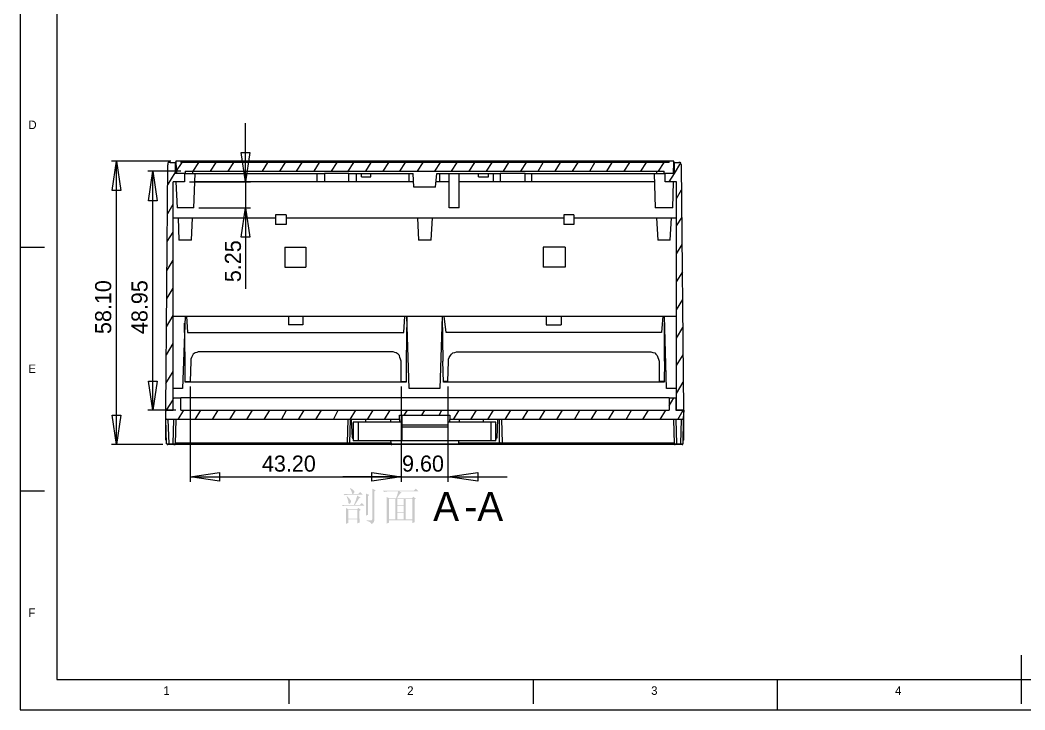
# Model space of a CAD drawing. Header units: millimetres. Extents: x 0 to 273, y 0 to 191.
# Drawn here: x 0.4 to 137, y 0 to 93.8 of the extents above; entities that cross this region are included whole.
import ezdxf

# ---------------------------------------------------------------- set-up
doc = ezdxf.new("R2010")
doc.units = ezdxf.units.MM

msp = doc.modelspace()

# ---------------------------------------------------------------- hatches: boundary and pattern name
h = msp.add_hatch(color=0)
h.paths.add_polyline_path([(45.264917, 30.100764), (45.374643, 29.923944), (45.456464, 29.765212), (45.511413, 29.624049), (45.540524, 29.499939), (45.563434, 29.405802), (45.59978, 29.354556), (45.650595, 29.345685), (45.716913, 29.378672), (45.782025, 29.43431), (45.828534, 29.501317), (45.85644, 29.57866), (45.865741, 29.665304), (45.831721, 29.763489), (45.730005, 29.876144), (45.561109, 30.003268), (45.32555, 30.144861)])
h.paths.add_polyline_path([(44.37746, 29.340087), (44.542825, 29.174722), (44.737128, 29.219508), (44.956236, 29.235356), (47.045342, 29.235356), (46.670516, 29.626719), (46.40042, 29.340087)])
h.paths.add_polyline_path([(44.81292, 28.987309), (44.912053, 28.766995), (44.985864, 28.568385), (45.033837, 28.390446), (45.055455, 28.232144), (45.071991, 28.107087), (45.105064, 28.029572), (45.154674, 27.9996), (45.220819, 28.01717), (45.288085, 28.065832), (45.341398, 28.12948), (45.381275, 28.208631), (45.408233, 28.303802), (45.408997, 28.360377), (45.390577, 28.426706), (45.352907, 28.502724), (45.295923, 28.588367), (45.21956, 28.68357), (45.123754, 28.788269), (45.00844, 28.902398), (44.873554, 29.025894)])
h.paths.add_polyline_path([(46.257104, 29.130625), (46.074514, 28.505685), (45.821644, 27.868342), (44.167998, 27.868342), (44.333363, 27.702977), (44.527666, 27.752587), (44.746774, 27.769123), (47.227243, 27.769123), (46.879977, 28.138437), (46.609882, 27.868342), (45.948424, 27.868342), (46.217141, 28.294156), (46.5272, 28.777847), (46.714613, 28.843993)])
h.paths.add_polyline_path([(44.730238, 25.283142), (45.038918, 25.409922), (45.038918, 25.883967), (46.279153, 25.883967), (46.279153, 25.349288), (46.587833, 25.470556), (46.570608, 25.775102), (46.565785, 26.07138), (46.565785, 27.063568), (46.731149, 27.190347), (46.40042, 27.476979), (46.257104, 27.27303), (45.038918, 27.27303), (44.730238, 27.454931), (44.737473, 27.261747), (44.74264, 27.029806), (44.745741, 26.759624), (44.746774, 26.451719), (44.74264, 25.834358)])
h.paths.add_polyline_path([(45.038918, 27.168299), (46.279153, 27.168299), (46.279153, 25.988698), (45.038918, 25.988698)])
h.paths.add_polyline_path([(47.436705, 29.422769), (47.440817, 29.313473), (47.444801, 29.184024), (47.448526, 29.034421), (47.451863, 28.864664), (47.454684, 28.674753), (47.456859, 28.464688), (47.458258, 28.23447), (47.458753, 27.984097), (47.456859, 27.494291), (47.451863, 27.067013), (47.444801, 26.70278), (47.436705, 26.402109), (47.745385, 26.528889), (47.734964, 26.692273), (47.72816, 26.835502), (47.724456, 26.959095), (47.723337, 27.063568), (47.723337, 29.069991), (47.888701, 29.213307)])
h.paths.add_polyline_path([(48.324161, 29.213307), (48.324161, 26.032795), (48.30151, 25.913681), (48.258705, 25.828156), (48.196262, 25.774671), (48.1147, 25.751675), (48.010399, 25.750556), (47.879744, 25.75512), (47.723251, 25.764853), (47.541436, 25.779236), (47.541436, 25.696554), (47.804124, 25.616972), (47.997566, 25.518787), (48.122796, 25.401998), (48.180845, 25.266606), (48.367914, 25.363758), (48.499172, 25.506385), (48.57462, 25.694487), (48.594257, 25.928064), (48.594257, 29.709401), (48.78167, 29.852717), (48.302113, 30.062179), (48.317271, 29.672883)])
h = msp.add_hatch(color=0)
h.paths.add_polyline_path([(51.723837, 26.815521), (52.589245, 26.815521), (52.589245, 25.883967), (51.723837, 25.883967)])
h.paths.add_polyline_path([(51.536424, 28.777847), (50.566285, 28.777847), (50.252092, 28.943212), (50.260188, 28.590779), (50.26725, 28.178401), (50.272246, 27.706078), (50.274141, 27.173811), (50.272246, 26.635342), (50.26725, 26.144416), (50.260188, 25.701032), (50.252092, 25.305191), (50.566285, 25.448507), (50.566285, 25.779236), (53.768845, 25.779236), (53.768845, 25.387873), (54.077526, 25.514653), (54.071831, 25.828598), (54.067105, 26.162761), (54.063283, 26.517208), (54.060301, 26.892002), (54.058094, 27.287208), (54.056597, 27.702891), (54.055747, 28.139116), (54.055477, 28.595946), (54.220842, 28.717214), (53.890113, 28.987309), (53.724748, 28.777847), (51.67974, 28.777847), (51.870598, 29.087906), (52.1152, 29.439306), (52.302613, 29.505451), (52.010469, 29.687352), (54.595668, 29.687352), (54.220842, 30.062179), (53.93421, 29.792083), (49.755998, 29.792083), (49.921363, 29.626719), (50.115666, 29.671505), (50.334774, 29.687352), (51.823056, 29.687352), (51.708678, 29.2326)])
h.paths.add_polyline_path([(50.566285, 28.678628), (51.453741, 28.678628), (51.453741, 25.883967), (50.566285, 25.883967)])
h.paths.add_polyline_path([(52.85934, 28.678628), (53.768845, 28.678628), (53.768845, 25.883967), (52.85934, 25.883967)])
h.paths.add_polyline_path([(51.723837, 28.678628), (52.589245, 28.678628), (52.589245, 27.868342), (51.723837, 27.868342)])
h.paths.add_polyline_path([(51.723837, 27.769123), (52.589245, 27.769123), (52.589245, 26.920252), (51.723837, 26.920252)])

# ---------------------------------------------------------------- linework, layer by layer
at = {"color": 0, "lineweight": 0}
for points in [[(0.423333, 190.669333), (0.423333, 0)], [(5.418667, 188.129333), (5.418667, 4.148667)], [(31.072667, 71.797333), (31.072667, 79.756)], [(31.072667, 71.797333), (30.48, 75.776667)], [(30.48, 75.776667), (31.665333, 75.776667)], [(31.665333, 75.776667), (31.072667, 71.797333)], [(20.912667, 74.591333), (12.869333, 74.591333)], [(12.954, 70.612), (13.546667, 74.591333)], [(13.546667, 74.591333), (14.139333, 70.612)], [(13.546667, 36.068), (13.546667, 74.591333)], [(20.235333, 40.724667), (20.489333, 74.083333)], [(20.828, 74.422), (20.574, 74.422), (20.574, 74.337333), (20.489333, 74.337333), (20.489333, 74.252667), (20.489333, 74.083333)], [(20.828, 74.422), (21.505333, 74.422)], [(21.505333, 74.422), (21.505333, 72.898)], [(21.59, 74.422), (21.505333, 74.422)], [(21.59, 74.591333), (21.59, 74.422)], [(22.267333, 74.591333), (21.59, 74.591333)], [(21.59, 73.152), (22.436667, 74.422)], [(21.59, 74.422), (21.674667, 72.898)], [(22.267333, 74.591333), (22.267333, 74.422)], [(88.646, 74.591333), (22.267333, 74.591333)], [(88.646, 74.422), (22.267333, 74.422)], [(23.960667, 73.236667), (24.722667, 74.422)], [(26.331333, 73.236667), (27.093333, 74.422)], [(28.702, 73.236667), (29.464, 74.422)], [(33.358667, 73.236667), (34.120667, 74.422)], [(35.729333, 73.236667), (36.491333, 74.422)], [(38.015333, 73.236667), (38.777333, 74.422)], [(40.386, 73.236667), (41.148, 74.422)], [(42.756667, 73.236667), (43.518667, 74.422)], [(45.042667, 73.236667), (45.804667, 74.422)], [(47.413333, 73.236667), (48.175333, 74.422)], [(49.784, 73.236667), (50.546, 74.422)], [(52.07, 73.236667), (52.832, 74.422)], [(54.440667, 73.236667), (55.202667, 74.422)], [(56.811333, 73.236667), (57.573333, 74.422)], [(59.097333, 73.236667), (59.859333, 74.422)], [(61.468, 73.236667), (62.23, 74.422)], [(63.838667, 73.236667), (64.600667, 74.422)], [(66.124667, 73.236667), (66.886667, 74.422)], [(68.495333, 73.236667), (69.257333, 74.422)], [(70.866, 73.236667), (71.543333, 74.422)], [(73.152, 73.236667), (73.914, 74.422)], [(75.522667, 73.236667), (76.284667, 74.422)], [(77.893333, 73.236667), (78.570667, 74.422)], [(80.179333, 73.236667), (80.941333, 74.422)], [(82.55, 73.236667), (83.312, 74.422)], [(84.836, 73.236667), (85.598, 74.422)], [(87.206667, 73.236667), (87.968667, 74.422)], [(88.646, 74.422), (88.646, 74.591333)], [(89.323333, 74.591333), (88.646, 74.591333)], [(89.238667, 72.898), (89.323333, 74.422)], [(89.323333, 74.422), (89.323333, 74.591333)], [(89.408, 74.422), (89.323333, 74.422)], [(89.408, 72.898), (89.408, 74.422)], [(89.408, 74.422), (90.000667, 74.422)], [(89.408, 72.898), (90.254667, 74.337333)], [(90.339333, 74.083333), (90.254667, 74.168), (90.254667, 74.337333), (90.17, 74.337333), (90.17, 74.422), (90.085333, 74.422), (90.000667, 74.422)], [(90.678, 40.724667), (90.339333, 74.083333)], [(22.267333, 73.236667), (17.78, 73.236667)], [(17.864667, 69.172667), (18.457333, 73.236667)], [(18.457333, 73.236667), (19.05, 69.172667)], [(18.457333, 40.724667), (18.457333, 73.236667)], [(20.489333, 71.374), (21.505333, 72.982667)], [(22.775333, 72.898), (21.505333, 72.898)], [(22.86, 72.898), (21.674667, 72.898)], [(22.775333, 72.898), (22.775333, 71.797333)], [(22.86, 73.236667), (87.968667, 73.236667)], [(22.86, 73.236667), (22.86, 72.898)], [(22.86, 72.898), (24.214667, 72.898)], [(23.876, 73.236667), (23.876, 72.898)], [(24.045333, 68.241333), (24.214667, 72.898)], [(24.214667, 72.898), (40.894, 72.898)], [(40.809333, 71.797333), (40.809333, 72.898)], [(40.894, 72.898), (41.825333, 72.898)], [(41.825333, 72.898), (41.825333, 71.797333)], [(45.127333, 72.898), (41.825333, 72.898)], [(45.127333, 71.797333), (45.127333, 72.898)], [(45.127333, 72.898), (46.058667, 72.898)], [(46.058667, 72.898), (46.820667, 72.898)], [(46.143333, 71.797333), (46.143333, 72.898)], [(46.820667, 72.474667), (46.820667, 72.898)], [(46.820667, 72.898), (48.090667, 72.898)], [(46.820667, 72.474667), (48.090667, 72.474667)], [(48.090667, 72.898), (53.848, 72.898)], [(48.090667, 72.474667), (48.090667, 72.898)], [(53.34, 71.797333), (53.34, 72.898)], [(53.932667, 71.035333), (53.848, 72.898)], [(56.896, 71.035333), (57.065333, 72.898)], [(57.065333, 72.898), (58.758667, 72.898)], [(57.488667, 71.797333), (57.488667, 72.898)], [(58.758667, 68.241333), (58.758667, 72.898)], [(58.758667, 72.898), (60.113333, 72.898)], [(60.113333, 72.898), (62.738, 72.898)], [(60.113333, 68.241333), (60.113333, 72.898)], [(62.738, 72.474667), (62.738, 72.898)], [(62.738, 72.898), (64.092667, 72.898)], [(62.738, 72.474667), (64.092667, 72.474667)], [(64.092667, 72.898), (64.77, 72.898)], [(64.092667, 72.474667), (64.092667, 72.898)], [(64.77, 71.797333), (64.77, 72.898)], [(64.77, 72.898), (65.701333, 72.898)], [(65.701333, 72.898), (65.701333, 71.797333)], [(69.088, 72.898), (65.701333, 72.898)], [(69.088, 71.797333), (69.088, 72.898)], [(69.088, 72.898), (70.019333, 72.898)], [(70.019333, 72.898), (86.614, 72.898)], [(70.019333, 71.797333), (70.019333, 72.898)], [(86.614, 72.898), (86.783333, 68.241333)], [(86.614, 72.898), (87.968667, 72.898)], [(86.952667, 73.236667), (86.952667, 72.898)], [(87.968667, 72.898), (87.968667, 73.236667)], [(89.238667, 72.898), (87.968667, 72.898)], [(88.138, 71.797333), (88.138, 72.898)], [(89.408, 72.898), (88.138, 72.898)], [(88.646, 71.797333), (89.408, 72.898)], [(22.775333, 71.797333), (21.251333, 71.797333)], [(21.251333, 40.724667), (21.251333, 71.797333)], [(21.59, 71.797333), (21.759333, 68.241333)], [(23.452667, 71.797333), (31.75, 71.797333)], [(40.809333, 71.797333), (24.214667, 71.797333)], [(31.072667, 71.797333), (31.072667, 68.241333)], [(41.825333, 71.797333), (40.809333, 71.797333)], [(45.127333, 71.797333), (41.825333, 71.797333)], [(46.143333, 71.797333), (45.127333, 71.797333)], [(53.34, 71.797333), (46.143333, 71.797333)], [(53.932667, 71.797333), (53.34, 71.797333)], [(57.488667, 71.797333), (56.980667, 71.797333)], [(58.758667, 71.797333), (57.488667, 71.797333)], [(64.77, 71.797333), (60.113333, 71.797333)], [(65.701333, 71.797333), (64.77, 71.797333)], [(69.088, 71.797333), (65.701333, 71.797333)], [(70.019333, 71.797333), (69.088, 71.797333)], [(86.698667, 71.797333), (70.019333, 71.797333)], [(89.662, 71.797333), (88.138, 71.797333)], [(89.154, 68.241333), (89.238667, 71.797333)], [(89.662, 40.724667), (89.662, 71.797333)], [(14.139333, 70.612), (12.954, 70.612)], [(56.896, 71.035333), (53.932667, 71.035333)], [(89.662, 69.511333), (90.339333, 70.696667)], [(19.05, 69.172667), (17.864667, 69.172667)], [(20.489333, 67.479333), (21.251333, 68.749333)], [(22.86, 68.241333), (21.759333, 68.241333)], [(24.045333, 68.241333), (22.86, 68.241333)], [(24.722667, 68.241333), (31.75, 68.241333)], [(30.48, 64.262), (31.072667, 68.241333)], [(31.072667, 68.241333), (31.072667, 57.234667)], [(31.072667, 68.241333), (31.665333, 64.262)], [(36.576, 67.31), (35.136667, 67.31)], [(35.136667, 67.31), (35.136667, 65.955333)], [(36.576, 67.31), (36.576, 65.955333)], [(60.113333, 68.241333), (58.758667, 68.241333)], [(75.692, 67.31), (74.337333, 67.31)], [(74.337333, 67.31), (74.337333, 65.955333)], [(75.692, 67.31), (75.692, 65.955333)], [(87.968667, 68.241333), (86.783333, 68.241333)], [(89.154, 68.241333), (87.968667, 68.241333)], [(89.662, 65.786), (90.424, 66.971333)], [(21.251333, 66.886667), (35.136667, 66.886667)], [(21.928667, 66.886667), (22.013333, 63.838667)], [(23.706667, 63.838667), (23.876, 66.886667)], [(36.576, 65.955333), (35.136667, 65.955333)], [(36.576, 66.886667), (74.337333, 66.886667)], [(54.440667, 66.886667), (54.61, 63.838667)], [(56.303333, 63.838667), (56.472667, 66.886667)], [(75.692, 65.955333), (74.337333, 65.955333)], [(75.692, 66.886667), (89.662, 66.886667)], [(86.952667, 66.886667), (87.122, 63.838667)], [(88.815333, 63.838667), (88.984667, 66.886667)], [(20.404667, 63.669333), (21.251333, 64.939333)], [(31.665333, 64.262), (30.48, 64.262)], [(0.423333, 62.907333), (3.725333, 62.907333)], [(22.86, 63.838667), (22.013333, 63.838667)], [(23.706667, 63.838667), (22.86, 63.838667)], [(36.406667, 62.907333), (39.285333, 62.907333)], [(36.406667, 62.907333), (36.406667, 60.198)], [(39.285333, 62.907333), (39.285333, 60.198)], [(56.303333, 63.838667), (54.61, 63.838667)], [(74.506667, 62.907333), (71.543333, 62.907333)], [(71.543333, 62.907333), (71.543333, 60.198)], [(74.506667, 62.907333), (74.506667, 60.198)], [(88.815333, 63.838667), (87.122, 63.838667)], [(89.662, 61.976), (90.424, 63.246)], [(20.404667, 59.774667), (21.251333, 61.129333)], [(36.406667, 60.198), (39.285333, 60.198)], [(74.506667, 60.198), (71.543333, 60.198)], [(89.662, 58.166), (90.508667, 59.520667)], [(20.404667, 55.964667), (21.251333, 57.319333)], [(89.662, 54.356), (90.508667, 55.795333)], [(20.32, 52.07), (21.251333, 53.594)], [(21.251333, 53.509333), (22.86, 53.509333)], [(22.86, 53.509333), (22.521333, 43.688)], [(22.86, 53.509333), (53.001333, 53.509333)], [(23.029333, 53.509333), (23.198667, 51.308)], [(36.914667, 53.509333), (36.914667, 52.324)], [(38.862, 53.509333), (38.862, 52.324)], [(52.578, 51.308), (52.747333, 53.509333)], [(53.001333, 53.509333), (52.916667, 47.413333)], [(53.001333, 53.509333), (57.827333, 53.509333)], [(53.34, 43.688), (53.001333, 53.509333)], [(57.827333, 53.509333), (57.488667, 43.688)], [(57.827333, 53.509333), (88.053333, 53.509333)], [(57.827333, 53.509333), (57.912, 47.413333)], [(58.335333, 51.308), (58.081333, 53.509333)], [(71.966667, 53.509333), (71.966667, 52.324)], [(73.998667, 53.509333), (73.998667, 52.324)], [(87.799333, 53.509333), (87.63, 51.308)], [(88.053333, 53.509333), (89.662, 53.509333)], [(88.307333, 43.688), (88.053333, 53.509333)], [(22.86, 47.413333), (22.775333, 52.578)], [(38.862, 52.324), (36.914667, 52.324)], [(71.966667, 52.324), (73.998667, 52.324)], [(88.053333, 47.413333), (88.053333, 52.578)], [(89.662, 50.546), (90.508667, 51.985333)], [(23.198667, 51.308), (52.578, 51.308)], [(87.63, 51.308), (58.335333, 51.308)], [(20.32, 48.26), (21.251333, 49.784)], [(24.892, 48.683333), (24.638, 48.683333), (24.468667, 48.598667), (24.214667, 48.514), (23.960667, 48.344667), (23.876, 48.175333), (23.706667, 47.921333), (23.622, 47.667333), (23.622, 47.413333)], [(50.884667, 48.683333), (24.892, 48.683333)], [(52.239333, 47.413333), (52.154667, 47.667333), (52.07, 47.921333), (51.985333, 48.175333), (51.816, 48.344667), (51.562, 48.514), (51.392667, 48.598667), (51.138667, 48.683333), (50.884667, 48.683333)], [(58.674, 47.413333), (58.674, 47.667333), (58.758667, 47.921333), (58.928, 48.175333), (59.097333, 48.344667), (59.266667, 48.514), (59.520667, 48.598667), (59.774667, 48.683333), (60.028667, 48.683333)], [(60.028667, 48.683333), (85.936667, 48.683333)], [(85.936667, 48.683333), (86.190667, 48.683333), (86.444667, 48.598667), (86.698667, 48.514), (86.868, 48.344667), (87.037333, 48.175333), (87.122, 47.921333), (87.206667, 47.667333), (87.291333, 47.413333)], [(89.662, 46.820667), (90.593333, 48.26)], [(22.86, 44.534667), (22.86, 47.413333)], [(23.622, 47.413333), (23.537333, 44.619333)], [(52.239333, 44.619333), (52.239333, 47.413333)], [(52.916667, 47.413333), (52.916667, 44.534667)], [(57.996667, 44.534667), (57.912, 47.413333)], [(58.589333, 44.619333), (58.674, 47.413333)], [(87.291333, 47.413333), (87.291333, 44.619333)], [(88.053333, 47.413333), (87.968667, 44.534667)], [(20.235333, 44.365333), (21.251333, 45.974)], [(17.864667, 44.704), (19.05, 44.704)], [(18.457333, 40.724667), (17.864667, 44.704)], [(19.05, 44.704), (18.457333, 40.724667)], [(22.86, 44.619333), (23.537333, 44.619333)], [(52.916667, 44.534667), (22.86, 44.534667)], [(23.537333, 43.942), (23.537333, 30.988)], [(52.239333, 44.619333), (52.916667, 44.619333)], [(52.239333, 43.942), (52.239333, 30.988)], [(52.239333, 43.942), (52.239333, 30.988)], [(58.589333, 44.619333), (57.996667, 44.619333)], [(87.968667, 44.534667), (57.996667, 44.534667)], [(58.589333, 43.942), (58.589333, 30.988)], [(87.968667, 44.619333), (87.291333, 44.619333)], [(89.662, 43.010667), (90.593333, 44.534667)], [(22.521333, 43.688), (21.251333, 43.688)], [(21.251333, 42.248667), (21.336, 42.418)], [(21.251333, 40.724667), (21.251333, 42.418)], [(21.251333, 42.418), (22.267333, 42.418)], [(22.267333, 40.724667), (22.267333, 42.418)], [(88.646, 42.418), (22.267333, 42.418)], [(57.488667, 43.688), (53.34, 43.688)], [(54.61, 43.688), (54.017333, 43.688)], [(56.896, 43.688), (56.303333, 43.688)], [(89.662, 43.688), (88.307333, 43.688)], [(88.646, 41.317333), (89.323333, 42.418)], [(88.646, 42.418), (88.646, 40.724667)], [(88.646, 42.418), (89.577333, 42.418)], [(89.577333, 42.418), (89.577333, 40.724667)], [(20.32, 40.724667), (21.251333, 42.164)], [(12.954, 40.047333), (14.139333, 40.047333)], [(13.546667, 36.068), (12.954, 40.047333)], [(14.139333, 40.047333), (13.546667, 36.068)], [(21.59, 40.724667), (17.78, 40.724667)], [(20.235333, 40.555333), (20.32, 40.724667)], [(21.251333, 40.724667), (20.235333, 40.724667)], [(20.235333, 36.660667), (20.235333, 40.724667)], [(20.235333, 40.724667), (21.251333, 40.724667)], [(20.235333, 39.624), (20.235333, 40.724667)], [(20.235333, 39.624), (20.235333, 39.539333), (20.32, 39.539333), (20.404667, 39.454667)], [(20.32, 36.152667), (20.235333, 39.624)], [(21.928667, 39.454667), (22.690667, 40.724667)], [(22.267333, 40.724667), (88.646, 40.724667)], [(24.214667, 39.454667), (24.976667, 40.724667)], [(26.585333, 39.454667), (27.347333, 40.724667)], [(28.956, 39.454667), (29.718, 40.724667)], [(31.242, 39.454667), (32.004, 40.724667)], [(33.612667, 39.454667), (34.374667, 40.724667)], [(35.983333, 39.454667), (36.660667, 40.724667)], [(38.269333, 39.454667), (39.031333, 40.724667)], [(40.64, 39.454667), (41.402, 40.724667)], [(43.010667, 39.454667), (43.688, 40.724667)], [(45.296667, 39.454667), (46.058667, 40.724667)], [(47.667333, 39.454667), (48.429333, 40.724667)], [(49.953333, 39.454667), (50.715333, 40.724667)], [(51.985333, 40.047333), (58.843333, 40.047333)], [(51.985333, 39.454667), (51.985333, 40.047333)], [(52.324, 40.047333), (52.324, 38.692667)], [(52.662667, 40.047333), (53.086, 40.724667)], [(55.033333, 40.047333), (55.456667, 40.724667)], [(57.404, 40.047333), (57.742667, 40.724667)], [(58.589333, 40.047333), (58.589333, 38.692667)], [(58.843333, 40.047333), (58.843333, 39.454667)], [(59.351333, 39.454667), (60.113333, 40.724667)], [(61.722, 39.454667), (62.484, 40.724667)], [(64.008, 39.454667), (64.77, 40.724667)], [(66.378667, 39.454667), (67.140667, 40.724667)], [(68.749333, 39.454667), (69.511333, 40.724667)], [(71.035333, 39.454667), (71.797333, 40.724667)], [(73.406, 39.454667), (74.168, 40.724667)], [(75.776667, 39.454667), (76.538667, 40.724667)], [(78.062667, 39.454667), (78.824667, 40.724667)], [(80.433333, 39.454667), (81.195333, 40.724667)], [(82.804, 39.454667), (83.566, 40.724667)], [(85.09, 39.454667), (85.852, 40.724667)], [(87.460667, 39.454667), (88.222667, 40.724667)], [(89.577333, 40.724667), (90.678, 40.724667)], [(90.678, 40.724667), (89.662, 40.724667)], [(89.831333, 39.454667), (90.593333, 40.724667)], [(90.508667, 39.454667), (90.593333, 39.454667), (90.593333, 39.539333), (90.593333, 39.624)], [(90.593333, 39.624), (90.508667, 36.152667)], [(90.593333, 40.724667), (90.678, 40.809333)], [(90.678, 40.724667), (90.593333, 39.624)], [(90.678, 36.660667), (90.678, 40.724667)], [(51.985333, 39.454667), (20.404667, 39.454667)], [(20.489333, 39.454667), (20.658667, 36.152667)], [(21.251333, 36.152667), (21.336, 39.454667)], [(21.59, 39.454667), (21.505333, 36.152667)], [(44.958, 36.322), (45.042667, 39.454667)], [(45.296667, 39.454667), (45.212, 36.322)], [(45.635333, 36.999333), (45.466, 39.454667)], [(45.72, 39.116), (45.72, 36.576)], [(46.397333, 39.116), (45.72, 39.116)], [(46.397333, 39.116), (46.397333, 36.576)], [(52.324, 39.116), (46.397333, 39.116)], [(47.413333, 39.116), (47.413333, 39.454667)], [(50.8, 39.454667), (50.8, 39.116)], [(51.985333, 39.454667), (51.985333, 39.116)], [(58.589333, 38.692667), (52.324, 38.692667)], [(52.324, 38.692667), (52.324, 38.438667)], [(58.589333, 38.438667), (52.324, 38.438667)], [(52.324, 38.438667), (52.324, 36.576)], [(64.431333, 39.116), (58.589333, 39.116)], [(58.589333, 38.692667), (58.589333, 38.438667)], [(58.589333, 38.438667), (58.589333, 36.576)], [(90.508667, 39.454667), (58.843333, 39.454667)], [(58.843333, 39.116), (58.843333, 39.454667)], [(60.113333, 39.454667), (60.113333, 39.116)], [(63.415333, 39.116), (63.415333, 39.454667)], [(64.431333, 39.116), (64.431333, 36.576)], [(65.108667, 39.116), (64.431333, 39.116)], [(65.108667, 36.576), (65.108667, 39.116)], [(65.278, 36.999333), (65.362667, 39.454667)], [(65.616667, 36.322), (65.616667, 39.454667)], [(65.870667, 39.454667), (65.955333, 36.322)], [(89.408, 36.152667), (89.323333, 39.454667)], [(89.577333, 39.454667), (89.662, 36.152667)], [(90.254667, 36.152667), (90.339333, 39.454667)], [(45.635333, 36.999333), (45.72, 36.999333)], [(45.635333, 36.999333), (45.635333, 36.914667), (45.72, 36.83)], [(65.108667, 36.999333), (65.278, 36.999333)], [(65.108667, 36.83), (65.108667, 36.914667), (65.193333, 36.914667), (65.193333, 36.999333), (65.278, 36.999333)], [(19.812, 36.068), (12.869333, 36.068)], [(20.235333, 36.660667), (20.32, 36.660667)], [(20.32, 36.152667), (20.658667, 36.152667)], [(20.32, 36.152667), (20.404667, 36.152667), (20.404667, 36.068), (20.489333, 36.068)], [(20.658667, 36.068), (20.489333, 36.068)], [(20.658667, 36.152667), (21.251333, 36.152667)], [(20.658667, 36.152667), (20.658667, 36.068)], [(21.251333, 36.068), (20.658667, 36.068)], [(21.251333, 36.152667), (21.505333, 36.152667)], [(21.251333, 36.152667), (21.251333, 36.068)], [(21.336, 36.068), (21.251333, 36.068)], [(21.336, 36.068), (21.505333, 36.068), (21.505333, 36.152667)], [(50.969333, 36.068), (21.336, 36.068)], [(21.505333, 36.322), (44.958, 36.322)], [(44.958, 36.237333), (21.505333, 36.237333)], [(21.505333, 36.152667), (50.884667, 36.152667)], [(44.958, 36.322), (45.212, 36.322)], [(44.958, 36.237333), (44.958, 36.322)], [(45.042667, 36.237333), (44.958, 36.237333)], [(45.042667, 36.237333), (45.212, 36.237333), (45.212, 36.322)], [(50.884667, 36.237333), (45.042667, 36.237333)], [(45.212, 36.322), (50.884667, 36.322)], [(45.72, 36.83), (45.804667, 36.83)], [(46.397333, 36.576), (45.72, 36.576)], [(52.324, 36.576), (46.397333, 36.576)], [(50.8, 36.576), (50.884667, 36.152667)], [(50.884667, 36.152667), (60.028667, 36.152667)], [(50.884667, 36.152667), (50.884667, 36.068), (50.969333, 36.068)], [(59.859333, 36.068), (50.969333, 36.068)], [(58.589333, 36.576), (52.324, 36.576)], [(64.431333, 36.576), (58.589333, 36.576)], [(60.028667, 36.152667), (60.028667, 36.068), (59.944, 36.068), (59.859333, 36.068)], [(89.492667, 36.068), (59.859333, 36.068)], [(60.028667, 36.576), (60.028667, 36.152667)], [(60.028667, 36.322), (65.616667, 36.322)], [(65.786, 36.237333), (60.028667, 36.237333)], [(60.028667, 36.152667), (89.408, 36.152667)], [(65.108667, 36.576), (64.431333, 36.576)], [(65.108667, 36.83), (65.193333, 36.83)], [(65.616667, 36.322), (65.955333, 36.322)], [(65.786, 36.237333), (65.701333, 36.237333), (65.701333, 36.322), (65.616667, 36.322)], [(65.955333, 36.237333), (65.786, 36.237333)], [(65.955333, 36.322), (89.408, 36.322)], [(65.955333, 36.237333), (65.955333, 36.322)], [(89.408, 36.237333), (65.955333, 36.237333)], [(89.408, 36.152667), (89.662, 36.152667)], [(89.408, 36.152667), (89.408, 36.068), (89.492667, 36.068)], [(89.662, 36.068), (89.492667, 36.068)], [(89.662, 36.152667), (90.254667, 36.152667)], [(89.662, 36.152667), (89.662, 36.068)], [(90.254667, 36.068), (89.662, 36.068)], [(90.254667, 36.152667), (90.508667, 36.152667)], [(90.254667, 36.152667), (90.254667, 36.068)], [(90.424, 36.068), (90.254667, 36.068)], [(90.424, 36.068), (90.508667, 36.068), (90.508667, 36.152667)], [(90.678, 36.660667), (90.508667, 36.660667)], [(23.537333, 31.665333), (27.516667, 32.258)], [(27.516667, 31.072667), (23.537333, 31.665333)], [(23.537333, 31.665333), (52.239333, 31.665333)], [(27.516667, 32.258), (27.516667, 31.072667)], [(52.239333, 31.665333), (44.280667, 31.665333)], [(48.26, 31.072667), (48.26, 32.258)], [(48.26, 32.258), (52.239333, 31.665333)], [(48.26, 32.258), (52.239333, 31.665333)], [(48.26, 31.072667), (48.26, 32.258)], [(52.239333, 31.665333), (48.26, 31.072667)], [(52.239333, 31.665333), (48.26, 31.072667)], [(52.239333, 31.665333), (58.589333, 31.665333)], [(58.589333, 31.665333), (62.653333, 32.258)], [(58.589333, 31.665333), (66.632667, 31.665333)], [(62.653333, 31.072667), (58.589333, 31.665333)], [(62.653333, 32.258), (62.653333, 31.072667)], [(3.725333, 29.718), (0.423333, 29.718)], [(136.567333, 0.846667), (136.567333, 7.450667)], [(5.418667, 4.148667), (186.351333, 4.148667)], [(36.999333, 0.846667), (36.999333, 4.148667)], [(70.188667, 4.148667), (70.188667, 0.846667)], [(103.378, 0), (103.378, 4.148667)], [(0.423333, 0), (272.796, 0)]]:
    msp.add_lwpolyline(points, dxfattribs=at)

# ---------------------------------------------------------------- texts
at = {"color": 0, "attachment_point": 1}
for s, insert, char_height in [('{\\fCenturyGothic|b0|i0|c0;D}', (1.552222, 80.106689), 1.155023), ('{\\fCenturyGothic|b0|i0|c0;E}', (1.552222, 46.945578), 1.155023), ('{\\fCenturyGothic|b0|i0|c0;43.20}', (33.302222, 34.573464), 2.188464), ('{\\fCenturyGothic|b0|i0|c0;9.60}', (52.352222, 34.573464), 2.188464), ('{\\fCenturyGothic|b0|i0|c0; }', (55.174444, 29.633616), 3.951393), ('{\\fCenturyGothic|b0|i0|c0;A}', (56.585556, 29.633616), 3.951393), ('{\\fCenturyGothic|b0|i0|c0;-A}', (60.818889, 29.633616), 3.951393), ('{\\fCenturyGothic|b0|i0|c0;F}', (1.552222, 13.784467), 1.155023), ('{\\fCenturyGothic|b0|i0|c0;1}', (19.896667, 3.201134), 1.155023), ('{\\fCenturyGothic|b0|i0|c0;2}', (53.057778, 3.201134), 1.155023), ('{\\fCenturyGothic|b0|i0|c0;3}', (86.218889, 3.201134), 1.155023), ('{\\fCenturyGothic|b0|i0|c0;4}', (119.38, 3.201134), 1.155023)]:
    msp.add_mtext(s, dxfattribs=dict(at, insert=insert, char_height=char_height))
at = {"color": 0, "char_height": 2.188464, "attachment_point": 7, "rotation": 90}
for s, insert in [('{\\fCenturyGothic|b0|i0|c0;5.25}', (30.48, 58.137778)), ('{\\fCenturyGothic|b0|i0|c0;58.10}', (12.841111, 51.082222)), ('{\\fCenturyGothic|b0|i0|c0;48.95}', (17.78, 51.082222))]:
    msp.add_mtext(s, dxfattribs=dict(at, insert=insert))

doc.saveas('drawing.dxf')
